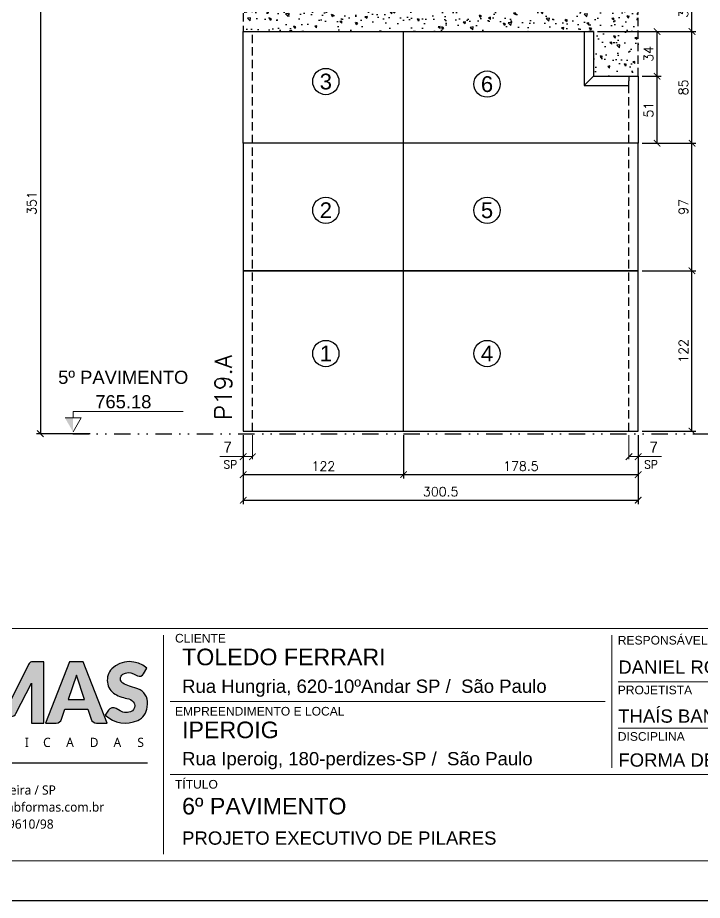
# Model space of a CAD drawing. Extents: x -23436 to 4767, y -4131 to 9755.
# Drawn here: x -18757 to -18236, y 1782 to 2454 of the extents above; entities that cross this region are included whole.
import ezdxf
from ezdxf.enums import TextEntityAlignment as Align

# ---------------------------------------------------------------- set-up
doc = ezdxf.new("R2010")
doc.units = 0
doc.header["$PDMODE"] = 2
doc.header["$PDSIZE"] = 10
doc.linetypes.add('DIVIDE2', pattern=[0.625, 0.25, -0.125, 0, -0.125, 0, -0.125])
doc.linetypes.add('HIDDEN', pattern=[9.525, 6.35, -3.175])
doc.layers.get('0').update_dxf_attribs({"lineweight": 13})
doc.layers.get('Defpoints').update_dxf_attribs({"lineweight": 13})
for name, color, linetype in [('Concreto', 250, 'HIDDEN'), ('Cota', 4, 'Continuous'), ('MB Logo', 254, 'Continuous'), ('Nível', 160, 'Continuous'), ('Painéis', 30, 'Continuous'), ('Romaneio', 10, 'Continuous'), ('Sarr 7x7', 104, 'Continuous'), ('Sarrafo de Pressão', 42, 'HIDDEN'), ('Texto Nível', 251, 'Continuous')]:
    doc.layers.add(name, color=color, linetype=linetype)
for name, color, linetype, lineweight in [('FOLHA MB', 7, 'Continuous', 13), ('Sarr 2.2x7', 40, 'Continuous', 9), ('Texto Seção', 7, 'Continuous', 15)]:
    doc.layers.add(name, color=color, linetype=linetype, lineweight=lineweight)
doc.layers.add('Laje_Perimetro', color=7, linetype='Continuous', plot=False)
doc.styles.add('ARIAL', font='arial.ttf', dxfattribs={"oblique": 15, "height": 25})
doc.styles.add('MB_C01', font='arial.ttf', dxfattribs={"height": 1.3})
doc.styles.add('MB_C02', font='arial.ttf', dxfattribs={"height": 2})
doc.styles.add('MB_C03', font='arial.ttf', dxfattribs={"height": 2.5})
doc.styles.add('MtXpl_Lucida_Sans_Un', font='l_10646.ttf')
doc.styles.add('REGUA-120', font='ROMANS.shx', dxfattribs={"height": 15})
doc.styles.add('ROMANS', font='romans.shx')
doc.styles.add('ROMAS860', font='ROMAS860.SHX')
doc.dimstyles.new('Cota Paínel', dxfattribs={"dimtxt": 7, "dimasz": 5, "dimexe": 3, "dimexo": 3, "dimgap": 3, "dimtad": 1, "dimdec": 1, "dimzin": 12, "dimdsep": 46, "dimtxsty": 'ROMANS', "dimblk": 'ARCHTICK', "dimcen": 0, "dimclrd": 4, "dimclre": 4, "dimclrt": 1, "dimadec": 1, "dimazin": 3, "dimtfac": 1, "dimtdec": 1, "dimtmove": 0, "dimatfit": 3, "dimldrblk": 'OBLIQUE', "dimfxl": 0, "dimtolj": 1, "dimtzin": 12, "dimarcsym": 0})
doc.dimstyles.new('cotas', dxfattribs={"dimtxt": 8.5, "dimasz": 5, "dimexe": 2, "dimexo": 3, "dimgap": 3, "dimtad": 1, "dimdec": 1, "dimzin": 9, "dimdsep": 46, "dimtxsty": 'ROMAS860', "dimblk": 'ARCHTICK', "dimcen": 0, "dimclrd": 4, "dimclre": 4, "dimclrt": 1, "dimadec": 0, "dimazin": 2, "dimtfac": 1, "dimtdec": 1, "dimtix": 1, "dimtmove": 0, "dimatfit": 2, "dimldrblk": 'OBLIQUE', "dimfxl": 0, "dimtolj": 1, "dimtzin": 0, "dimlwd": 13, "dimlwe": 13, "dimarcsym": 0})
doc.dimstyles.new('PAINEL', dxfattribs={"dimtxt": 7, "dimasz": 5, "dimexe": 3, "dimexo": 3, "dimgap": 3, "dimtad": 1, "dimdec": 1, "dimzin": 12, "dimdsep": 46, "dimtxsty": 'ROMANS', "dimblk": 'ARCHTICK', "dimcen": 0, "dimclrd": 4, "dimclre": 4, "dimclrt": 1, "dimadec": 1, "dimazin": 3, "dimtfac": 1, "dimtdec": 1, "dimtmove": 0, "dimatfit": 3, "dimldrblk": 'OBLIQUE', "dimfxl": 0, "dimtolj": 1, "dimtzin": 12, "dimarcsym": 0})

# ---------------------------------------------------------------- blocks, each defined once
blk = doc.blocks.new('MB-NOVO')
at = {"layer": 'MB Logo', "linetype": 'Continuous'}
h = blk.add_hatch(color=256, dxfattribs=at)
h.dxf.hatch_style = 1
h.set_gradient(color1=(242, 132, 69), color2=(247, 180, 141), rotation=90, tint=1)
h.paths.add_polyline_path([(-18529.58, 10980.84), (-18475.71, 10980.84, 0.706757), (-18468.67, 11008.01, 0.681802), (-18476.71, 11034.89), (-18529.36, 11034.89, 0.243712), (-18530.18, 11034.46), (-18551.72, 11003.93), (-18573.27, 11034.46, 0.243712), (-18574.09, 11034.89), (-18586.52, 11034.89), (-18586.52, 10980.84), (-18573.87, 10980.84), (-18573.87, 11012.87), (-18551.72, 10981.49), (-18529.58, 11012.87)])
h.paths.add_polyline_path([(-18516.75, 11014.08), (-18516.75, 11021.99), (-18477.79, 11021.99, -0.414214), (-18475.79, 11019.99), (-18475.79, 11016.08, -0.414214), (-18477.79, 11014.08)], flags=16)
h.paths.add_polyline_path([(-18516.75, 11001.39), (-18476.79, 11001.39, -0.414214), (-18474.79, 10999.39), (-18474.79, 10995.48, -0.414214), (-18476.79, 10993.48), (-18516.75, 10993.48)], flags=16)
at = {"layer": 'MB Logo', "true_color": 0x262626}
h = blk.add_hatch(color=250, dxfattribs=at)
h.dxf.hatch_style = 1
h.paths.add_polyline_path([(-18537.31, 11033.31, 0.60809), (-18538.12, 11034.89), (-18565.32, 11034.89, 0.60809), (-18566.14, 11033.31), (-18552.54, 11014.04, 0.518202), (-18550.91, 11014.04)])
h = blk.add_hatch(color=250, dxfattribs=at)
h.dxf.hatch_style = 1
h.paths.add_polyline_path([(-18456.17, 11011.29), (-18456.17, 11024.65), (-18434.21, 11024.65), (-18434.21, 11034.89), (-18476.71, 11034.89, -0.681802), (-18468.67, 11008.01, -0.706757), (-18475.71, 10980.84), (-18456.17, 10980.84), (-18456.17, 11001.45), (-18437.83, 11001.45), (-18437.83, 11011.29)])
h = blk.add_hatch(color=250, dxfattribs=at)
h.dxf.hatch_style = 1
h.paths.add_polyline_path([(-18435.91, 11007.86, 1), (-18381.87, 11007.86, 1)])
edge = h.paths.add_edge_path(flags=16)
edge.add_ellipse((-18408.97, 11007.68), major_axis=(0, 16.84), ratio=0.916255, start_angle=0, end_angle=360)
h = blk.add_hatch(color=250, dxfattribs=at)
h.dxf.hatch_style = 1
h.paths.add_polyline_path([(-18356.97, 11034.89), (-18380.17, 11034.89), (-18380.17, 10980.84), (-18367.64, 10980.84), (-18367.64, 11000.71), (-18363.41, 11000.71, -0.195765), (-18360.9, 10998.88), (-18351.79, 10983.24, 0.261385), (-18347.52, 10980.84), (-18336.38, 10980.84), (-18347.47, 10999, 0.082429), (-18349.61, 11001.48), (-18351.9, 11003.39, 0.81838)])
h.paths.add_polyline_path([(-18360.76, 11009), (-18367.64, 11009), (-18367.64, 11024.98), (-18360.76, 11024.98, -0.92578)], flags=16)
h = blk.add_hatch(color=250, dxfattribs=at)
h.dxf.hatch_style = 1
h.paths.add_polyline_path([(-18286.65, 11015.9), (-18286.65, 10980.84), (-18275.77, 10980.84), (-18275.77, 11034.89), (-18286.65, 11034.89, 0.216647), (-18289.44, 11032.44), (-18305.46, 10999.84), (-18321.61, 11032.7, 0.199908), (-18324.27, 11034.89), (-18335.15, 11034.89), (-18335.15, 10980.84), (-18324.27, 10980.84), (-18324.27, 11015.9), (-18310.42, 10989.3, 0.279644), (-18305.98, 10986.61, 0.340986), (-18300.5, 10989.3)])
h = blk.add_hatch(color=250, dxfattribs=at)
h.dxf.hatch_style = 1
h.paths.add_polyline_path([(-18274.36, 10980.84), (-18264.98, 10980.84, 0.322517), (-18260.24, 10984.26), (-18257.32, 10993), (-18237.21, 10993), (-18234.29, 10984.26, 0.322517), (-18229.55, 10980.84), (-18220.26, 10980.84), (-18241.25, 11034.89), (-18253.37, 11034.89)])
h.paths.add_polyline_path([(-18254.42, 11001.64), (-18247.26, 11023.04), (-18240.11, 11001.64)], flags=16)
h = blk.add_hatch(color=250, dxfattribs=at)
h.dxf.hatch_style = 1
h.paths.add_polyline_path([(-18206.02, 11024.02, -0.247671), (-18196.88, 11024.32), (-18193.53, 11022.53, 0.40799), (-18188.16, 11024.11), (-18185.37, 11029.08, 0.392837), (-18216.16, 11028.69, 0.467779), (-18213.26, 11006.32, 0.077523), (-18201.17, 11002.12, -0.214206), (-18196.11, 10997.94, -0.284295), (-18198.17, 10991.44, -0.26924), (-18208.78, 10991.57), (-18212.21, 10993.65, 0.407727), (-18219.02, 10992.06), (-18221.79, 10987.71, 0.296878), (-18193.23, 10983.12, 0.272251), (-18184.86, 10995.28), (-18184.65, 10997.88, 0.348906), (-18193.71, 11011.21), (-18200.42, 11013.47, -0.045018), (-18205.76, 11015.68, -0.618284)])
at = {"layer": 'MB Logo', "linetype": 'Continuous'}
blk.add_line((-18586.52, 10945.86), (-18184.78, 10945.86), dxfattribs=at)
at = {"layer": 'MB Logo', "color": 23, "linetype": 'Continuous', "true_color": 0xf28445}
for points in [[(-18573.27, 11034.46, 0.243712), (-18574.09, 11034.89), (-18586.52, 11034.89), (-18586.52, 10980.84), (-18573.87, 10980.84), (-18573.87, 11012.87), (-18551.72, 10981.49), (-18529.58, 11012.87), (-18529.58, 10980.84), (-18475.71, 10980.84, 0.706757), (-18468.67, 11008.01, 0.681802), (-18476.71, 11034.89), (-18529.36, 11034.89, 0.243712), (-18530.18, 11034.46), (-18551.72, 11003.93)], [(-18516.75, 11021.99), (-18477.79, 11021.99, -0.414214), (-18475.79, 11019.99), (-18475.79, 11016.08, -0.414214), (-18477.79, 11014.08), (-18516.75, 11014.08)], [(-18516.75, 11001.39), (-18476.79, 11001.39, -0.414214), (-18474.79, 10999.39), (-18474.79, 10995.48, -0.414214), (-18476.79, 10993.48), (-18516.75, 10993.48)]]:
    blk.add_lwpolyline(points, format="xyb", close=True, dxfattribs=at)
at = {"layer": 'MB Logo', "color": 250, "true_color": 0x262626}
for points in [[(-18537.31, 11033.31, 0.60809), (-18538.12, 11034.89), (-18565.32, 11034.89, 0.60809), (-18566.14, 11033.31), (-18552.54, 11014.04, 0.518202), (-18550.91, 11014.04)], [(-18437.83, 11011.29), (-18456.17, 11011.29), (-18456.17, 11024.65), (-18434.21, 11024.65), (-18434.21, 11034.89), (-18476.71, 11034.89, -0.681802), (-18468.67, 11008.01, -0.706757), (-18475.71, 10980.84), (-18456.17, 10980.84), (-18456.17, 11001.45), (-18437.83, 11001.45)], [(-18347.52, 10980.84), (-18336.38, 10980.84), (-18347.47, 10999, 0.082429), (-18349.61, 11001.48), (-18351.9, 11003.39, 0.81838), (-18356.97, 11034.89), (-18380.17, 11034.89), (-18380.17, 10980.84), (-18367.64, 10980.84), (-18367.64, 11000.71), (-18363.41, 11000.71, -0.209789), (-18360.79, 10998.69), (-18351.79, 10983.24, 0.261385)], [(-18286.65, 11015.9), (-18286.65, 10980.84), (-18275.77, 10980.84), (-18275.77, 11034.89), (-18286.65, 11034.89, 0.216647), (-18289.44, 11032.44), (-18305.46, 10999.84), (-18321.48, 11032.44, 0.216647), (-18324.27, 11034.89), (-18335.15, 11034.89), (-18335.15, 10980.84), (-18324.27, 10980.84), (-18324.27, 11015.9), (-18310.42, 10989.3, 0.279644), (-18305.98, 10986.61), (-18304.93, 10986.61, 0.279644), (-18300.5, 10989.3)], [(-18264.98, 10980.84, 0.322517), (-18260.24, 10984.26), (-18257.32, 10993), (-18237.21, 10993), (-18234.29, 10984.26, 0.322517), (-18229.55, 10980.84), (-18220.26, 10980.84), (-18241.25, 11034.89), (-18253.37, 11034.89), (-18274.36, 10980.84)], [(-18206.24, 11015.94, -0.549626), (-18206.37, 11023.82, -0.258723), (-18196.88, 11024.32), (-18193.53, 11022.53, 0.40799), (-18188.16, 11024.11), (-18185.37, 11029.08, 0.392837), (-18216.16, 11028.69, 0.467779), (-18213.26, 11006.32, 0.077523), (-18201.17, 11002.12, -0.203897), (-18196.26, 10998.22), (-18196.08, 10997.79, -0.267611), (-18197.99, 10991.6), (-18198.45, 10991.29, -0.261145), (-18208.78, 10991.57), (-18212.21, 10993.65, 0.407727), (-18219.02, 10992.06), (-18221.79, 10987.71, 0.296878), (-18193.23, 10983.12, 0.265963), (-18184.89, 10994.94), (-18184.67, 10997.65, 0.340466), (-18193.12, 11011.01), (-18200.42, 11013.47, -0.049298)], [(-18367.64, 11009), (-18360.76, 11009, 0.92578), (-18360.76, 11024.98), (-18367.64, 11024.98)]]:
    blk.add_lwpolyline(points, format="xyb", close=True, dxfattribs=at)
blk.add_lwpolyline([(-18247.26, 11023.04), (-18254.42, 11001.64), (-18240.11, 11001.64)], close=True, dxfattribs=at)
at = {"layer": 'MB Logo', "color": 250, "true_color": 0x262626, "style": 'MtXpl_Lucida_Sans_Un'}
for s, height, p in [('F', 8.12, (-18586.78, 10959.76)), ('O', 8.12, (-18567.45, 10959.76)), ('R', 8.12, (-18545.63, 10959.76)), ('M', 8.12, (-18525.4, 10959.76)), ('A', 8.12, (-18502.51, 10959.76)), ('S', 8.12, (-18481.92, 10959.76)), ('P', 8.12, (-18447.27, 10959.76)), ('R', 8.12, (-18427.76, 10959.76)), ('É', 8.12, (-18407.52, 10959.76)), ('F', 8.12, (-18371.38, 10959.76)), ('A', 8.12, (-18353.29, 10959.76)), ('B', 8.12, (-18332.1, 10959.76)), ('R', 8.12, (-18312.21, 10959.76)), ('I', 8.12, (-18292.68, 10959.76)), ('C', 8.12, (-18276.61, 10959.76)), ('A', 8.12, (-18256.26, 10959.76)), ('D', 8.12, (-18235.54, 10959.76)), ('A', 8.12, (-18214.57, 10959.76)), ('S', 8.12, (-18193.6, 10959.76)), ('-', 8.12, (-18389.56, 10959.76)), ('DIREITOS AUTORAIS PROTEGIDOS PELA LEI Nº 9610/98', 8.1225, (-18540.43, 10887.84))]:
    blk.add_text(s, height=height, dxfattribs=at).set_placement(p)
at = {"layer": 'MB Logo', "style": 'MtXpl_Lucida_Sans_Un'}
for s, p in [('Rua José Santa Rosa, 1300 - Jd Nova Limeira - Limeira / SP', (-18549.2, 10917.84)), ('(19) 3440-2240 - email:projetos@mbformas.com.br - www.mbformas.com.br', (-18601.47, 10902.84))]:
    blk.add_text(s, height=8.1225, dxfattribs=at).set_placement(p)
blk = doc.blocks.new('A$C169d8357')
at = {"layer": 'FOLHA MB', "color": 1}
for p, q in [((1109.82, 356.72), (70, 356.72)), ((445.65, 351.67), (445.65, 184.99)), ((786.55, 351.67), (786.55, 250.65)), ((938.09, 316.32), (791.61, 316.32)), ((781.5, 301.16), (450.7, 301.16)), ((938.09, 280.96), (791.61, 280.96)), ((938.09, 245.6), (450.7, 245.6))]:
    blk.add_line(p, q, dxfattribs=at)
for points in [[(0, 1199.94), (0, 149.94), (1485.02, 149.94), (1485.02, 1199.94)], [(70, 1169.94), (70, 179.94), (1455.02, 179.94), (1455.02, 1169.94)]]:
    blk.add_lwpolyline(points, close=True, dxfattribs=at)
at = {"layer": 'MB Logo', "xscale": 0.8642040370897565, "yscale": 0.8642040370897565, "zscale": 0.8642040370897565}
blk.add_blockref('MB-NOVO', (16148.65, -9204.85), dxfattribs=at)
at = {"layer": 'FOLHA MB', "color": 6}
for s, height, style, p in [('CLIENTE', 6.566, 'MB_C01', (454.33, 346.12)), ('RESPONSÁVEL TÉCNICO', 6.5663, 'MB_C01', (791.21, 344.6)), ('Rua Hungria, 620-10ºAndar SP /  São Paulo', 10.102, 'MB_C02', (459.73, 307.83)), ('PROJETISTA', 6.566, 'MB_C01', (791.21, 306.72)), ('EMPREENDIMENTO E LOCAL', 6.5663, 'MB_C01', (454.33, 290.56)), ('DISCIPLINA', 6.566, 'MB_C01', (791.21, 271.36)), ('Rua Iperoig, 180-perdizes-SP /  São Paulo', 10.102, 'MB_C02', (459.73, 252.69)), ('TÍTULO', 6.566, 'MB_C01', (454.33, 234.99)), ('PROJETO EXECUTIVO DE PILARES', 10.102, 'MB_C02', (459.73, 192.28))]:
    blk.add_text(s, height=height, dxfattribs=dict(at, style=style)).set_placement(p)
at = {"layer": 'FOLHA MB', "color": 5}
for s, height, style, p in [('TOLEDO FERRARI', 12.6276, 'MB_C03', (459.73, 328.83)), ('DANIEL RODRIGUES', 10.102, 'MB_C02', (791.61, 322.38)), ('THAÍS BANDEIRA', 10.102, 'MB_C02', (791.51, 285.11)), ('IPEROIG', 12.628, 'MB_C03', (459.73, 273.34)), ('FORMA DE MADEIRA', 10.102, 'MB_C02', (791.61, 251.66)), ('6º PAVIMENTO', 12.6276, 'MB_C03', (459.73, 215.3))]:
    blk.add_text(s, height=height, dxfattribs=dict(at, style=style)).set_placement(p)
blk = doc.blocks.new('_ArchTick')
at = {"color": 0, "linetype": 'ByBlock', "const_width": 0.15}
blk.add_lwpolyline([(-0.5, -0.5), (0.5, 0.5)], dxfattribs=at)
blk = doc.blocks.new('*D394')
at = {"layer": 'Cota', "color": 4, "lineweight": -2, "transparency": 16777216}
for p, q in [((-18585.17, 2136.35), (-18585.17, 2103.18)), ((-18463.17, 2136.35), (-18463.17, 2103.18)), ((-18585.17, 2106.18), (-18463.17, 2106.18))]:
    blk.add_line(p, q, dxfattribs=at)
at = {"layer": 'Defpoints', "color": 0, "transparency": 16777216}
for p in [(-18585.17, 2139.35), (-18463.17, 2139.35), (-18463.17, 2106.18)]:
    blk.add_point(p, dxfattribs=at)
at = {"layer": 'Cota', "color": 4, "lineweight": -2, "transparency": 16777216, "xscale": 5, "yscale": 5, "zscale": 5, "rotation": 180}
blk.add_blockref('_ArchTick', (-18585.17, 2106.18), dxfattribs=at)
at = {"layer": 'Cota', "color": 4, "lineweight": -2, "transparency": 16777216, "xscale": 5, "yscale": 5, "zscale": 5}
blk.add_blockref('_ArchTick', (-18463.17, 2106.18), dxfattribs=at)
at = {"layer": 'Cota', "color": 1, "transparency": 16777216, "insert": (-18524.17, 2112.68), "char_height": 7, "attachment_point": 5, "style": 'ROMANS'}
blk.add_mtext('\\A1;122', dxfattribs=at)
blk = doc.blocks.new('_OBLIQUE')
at = {"color": 0, "linetype": 'ByBlock', "lineweight": -2}
for p, q in [((0, 0), (-1, 0)), ((-0.5, -0.5), (0.5, 0.5))]:
    blk.add_line(p, q, dxfattribs=at)
blk = doc.blocks.new('*D395')
at = {"layer": 'Cota', "color": 4, "lineweight": -2, "transparency": 16777216}
for p, q in [((-18463.17, 2136.35), (-18463.17, 2103.18)), ((-18284.67, 2136.35), (-18284.67, 2103.18)), ((-18463.17, 2106.18), (-18284.67, 2106.18))]:
    blk.add_line(p, q, dxfattribs=at)
at = {"layer": 'Defpoints', "color": 0, "transparency": 16777216}
for p in [(-18463.17, 2139.35), (-18284.67, 2139.35), (-18284.67, 2106.18)]:
    blk.add_point(p, dxfattribs=at)
at = {"layer": 'Cota', "color": 4, "lineweight": -2, "transparency": 16777216, "xscale": 5, "yscale": 5, "zscale": 5, "rotation": 180}
blk.add_blockref('_ArchTick', (-18463.17, 2106.18), dxfattribs=at)
at = {"layer": 'Cota', "color": 4, "lineweight": -2, "transparency": 16777216, "xscale": 5, "yscale": 5, "zscale": 5}
blk.add_blockref('_ArchTick', (-18284.67, 2106.18), dxfattribs=at)
at = {"layer": 'Cota', "color": 1, "transparency": 16777216, "insert": (-18373.92, 2112.68), "char_height": 7, "attachment_point": 5, "style": 'ROMANS'}
blk.add_mtext('\\A1;178.5', dxfattribs=at)
blk = doc.blocks.new('*D396')
at = {"layer": 'Cota', "color": 4, "lineweight": -2, "transparency": 16777216}
for p, q in [((-18585.17, 2136.35), (-18585.17, 2083.78)), ((-18284.67, 2136.35), (-18284.67, 2083.78)), ((-18585.17, 2086.78), (-18284.67, 2086.78))]:
    blk.add_line(p, q, dxfattribs=at)
at = {"layer": 'Defpoints', "color": 0, "transparency": 16777216}
for p in [(-18585.17, 2139.35), (-18284.67, 2139.35), (-18284.67, 2086.78)]:
    blk.add_point(p, dxfattribs=at)
at = {"layer": 'Cota', "color": 4, "lineweight": -2, "transparency": 16777216, "xscale": 5, "yscale": 5, "zscale": 5, "rotation": 180}
blk.add_blockref('_ArchTick', (-18585.17, 2086.78), dxfattribs=at)
at = {"layer": 'Cota', "color": 4, "lineweight": -2, "transparency": 16777216, "xscale": 5, "yscale": 5, "zscale": 5}
blk.add_blockref('_ArchTick', (-18284.67, 2086.78), dxfattribs=at)
at = {"layer": 'Cota', "color": 1, "transparency": 16777216, "insert": (-18434.92, 2093.28), "char_height": 7, "attachment_point": 5, "style": 'ROMANS'}
blk.add_mtext('\\A1;300.5', dxfattribs=at)
blk = doc.blocks.new('*D397')
at = {"layer": 'Cota', "color": 4, "lineweight": 13, "transparency": 16777216}
for p, q in [((-18291.67, 2136.35), (-18291.67, 2117.87)), ((-18284.67, 2136.35), (-18284.67, 2117.87)), ((-18291.67, 2119.87), (-18284.67, 2119.87)), ((-18284.67, 2119.87), (-18267, 2119.87))]:
    blk.add_line(p, q, dxfattribs=at)
at = {"layer": 'Defpoints', "color": 0, "transparency": 16777216}
for p in [(-18291.67, 2139.35), (-18284.67, 2139.35), (-18284.67, 2119.87)]:
    blk.add_point(p, dxfattribs=at)
at = {"layer": 'Cota', "color": 4, "lineweight": 13, "transparency": 16777216, "xscale": 5, "yscale": 5, "zscale": 5, "rotation": 180}
blk.add_blockref('_ArchTick', (-18291.67, 2119.87), dxfattribs=at)
at = {"layer": 'Cota', "color": 4, "lineweight": 13, "transparency": 16777216, "xscale": 5, "yscale": 5, "zscale": 5}
blk.add_blockref('_ArchTick', (-18284.67, 2119.87), dxfattribs=at)
at = {"layer": 'Cota', "color": 1, "transparency": 16777216, "insert": (-18272.84, 2127.12), "char_height": 8.5, "attachment_point": 5, "style": 'ROMAS860'}
blk.add_mtext('\\A1;7', dxfattribs=at)
blk = doc.blocks.new('*D398')
at = {"layer": 'Cota', "color": 4, "lineweight": 13, "transparency": 16777216}
for p, q in [((-18585.17, 2136.35), (-18585.17, 2117.87)), ((-18578.17, 2136.35), (-18578.17, 2117.87)), ((-18585.17, 2119.87), (-18602.84, 2119.87)), ((-18578.17, 2119.87), (-18585.17, 2119.87))]:
    blk.add_line(p, q, dxfattribs=at)
at = {"layer": 'Defpoints', "color": 0, "transparency": 16777216}
for p in [(-18585.17, 2139.35), (-18578.17, 2139.35), (-18585.17, 2119.87)]:
    blk.add_point(p, dxfattribs=at)
at = {"layer": 'Cota', "color": 4, "lineweight": 13, "transparency": 16777216, "xscale": 5, "yscale": 5, "zscale": 5, "rotation": 180}
blk.add_blockref('_ArchTick', (-18585.17, 2119.87), dxfattribs=at)
at = {"layer": 'Cota', "color": 4, "lineweight": 13, "transparency": 16777216, "xscale": 5, "yscale": 5, "zscale": 5}
blk.add_blockref('_ArchTick', (-18578.17, 2119.87), dxfattribs=at)
at = {"layer": 'Cota', "color": 1, "transparency": 16777216, "insert": (-18597, 2127.12), "char_height": 8.5, "attachment_point": 5, "style": 'ROMAS860'}
blk.add_mtext('\\A1;7', dxfattribs=at)
blk = doc.blocks.new('*D399')
at = {"layer": 'Cota', "color": 4, "lineweight": -2, "transparency": 16777216}
for p, q in [((-18281.67, 2261.35), (-18240.73, 2261.35)), ((-18243.73, 2139.35), (-18243.73, 2261.35)), ((-18281.67, 2139.35), (-18240.73, 2139.35))]:
    blk.add_line(p, q, dxfattribs=at)
at = {"layer": 'Defpoints', "color": 0, "transparency": 16777216}
for p in [(-18284.67, 2261.35), (-18243.73, 2261.35), (-18284.67, 2139.35)]:
    blk.add_point(p, dxfattribs=at)
at = {"layer": 'Cota', "color": 4, "lineweight": -2, "transparency": 16777216, "xscale": 5, "yscale": 5, "zscale": 5}
for p, rotation in [((-18243.73, 2261.35), 90), ((-18243.73, 2139.35), 270)]:
    blk.add_blockref('_ArchTick', p, dxfattribs=dict(at, rotation=rotation))
at = {"layer": 'Cota', "color": 1, "transparency": 16777216, "insert": (-18250.23, 2200.35), "char_height": 7, "attachment_point": 5, "rotation": 90, "style": 'ROMANS'}
blk.add_mtext('\\A1;122', dxfattribs=at)
blk = doc.blocks.new('*D400')
at = {"layer": 'Cota', "color": 4, "lineweight": -2, "transparency": 16777216}
for p, q in [((-18281.67, 2358.35), (-18240.73, 2358.35)), ((-18243.73, 2261.35), (-18243.73, 2358.35)), ((-18281.67, 2261.35), (-18240.73, 2261.35))]:
    blk.add_line(p, q, dxfattribs=at)
at = {"layer": 'Defpoints', "color": 0, "transparency": 16777216}
for p in [(-18284.67, 2358.35), (-18243.73, 2358.35), (-18284.67, 2261.35)]:
    blk.add_point(p, dxfattribs=at)
at = {"layer": 'Cota', "color": 4, "lineweight": -2, "transparency": 16777216, "xscale": 5, "yscale": 5, "zscale": 5}
for p, rotation in [((-18243.73, 2358.35), 90), ((-18243.73, 2261.35), 270)]:
    blk.add_blockref('_ArchTick', p, dxfattribs=dict(at, rotation=rotation))
at = {"layer": 'Cota', "color": 1, "transparency": 16777216, "insert": (-18250.23, 2309.85), "char_height": 7, "attachment_point": 5, "rotation": 90, "style": 'ROMANS'}
blk.add_mtext('\\A1;97', dxfattribs=at)
blk = doc.blocks.new('*D401')
at = {"layer": 'Cota', "color": 4, "lineweight": -2, "transparency": 16777216}
for p, q in [((-18699.78, 2488.35), (-18742.5, 2488.35)), ((-18739.5, 2488.35), (-18739.5, 2137.35)), ((-18701.6, 2137.35), (-18742.5, 2137.35))]:
    blk.add_line(p, q, dxfattribs=at)
at = {"layer": 'Defpoints', "color": 0, "transparency": 16777216}
for p in [(-18696.78, 2488.35), (-18739.5, 2137.35), (-18698.6, 2137.35)]:
    blk.add_point(p, dxfattribs=at)
at = {"layer": 'Cota', "color": 4, "lineweight": -2, "transparency": 16777216, "xscale": 5, "yscale": 5, "zscale": 5}
for p, rotation in [((-18739.5, 2488.35), 90), ((-18739.5, 2137.35), 270)]:
    blk.add_blockref('_ArchTick', p, dxfattribs=dict(at, rotation=rotation))
at = {"layer": 'Cota', "color": 1, "transparency": 16777216, "insert": (-18746, 2312.85), "char_height": 7, "attachment_point": 5, "rotation": 90, "style": 'ROMANS'}
blk.add_mtext('\\A1;351', dxfattribs=at)
blk = doc.blocks.new('*D405')
at = {"layer": 'Cota', "color": 4, "lineweight": -2, "transparency": 16777216}
for p, q in [((-18315.67, 2443.35), (-18240.73, 2443.35)), ((-18243.73, 2358.35), (-18243.73, 2443.35)), ((-18281.67, 2358.35), (-18240.73, 2358.35))]:
    blk.add_line(p, q, dxfattribs=at)
at = {"layer": 'Defpoints', "color": 0, "transparency": 16777216}
for p in [(-18318.67, 2443.35), (-18243.73, 2443.35), (-18284.67, 2358.35)]:
    blk.add_point(p, dxfattribs=at)
at = {"layer": 'Cota', "color": 4, "lineweight": -2, "transparency": 16777216, "xscale": 5, "yscale": 5, "zscale": 5}
for p, rotation in [((-18243.73, 2443.35), 90), ((-18243.73, 2358.35), 270)]:
    blk.add_blockref('_ArchTick', p, dxfattribs=dict(at, rotation=rotation))
at = {"layer": 'Cota', "color": 1, "transparency": 16777216, "insert": (-18250.23, 2400.85), "char_height": 7, "attachment_point": 5, "rotation": 90, "style": 'ROMANS'}
blk.add_mtext('\\A1;85', dxfattribs=at)
blk = doc.blocks.new('*D406')
at = {"layer": 'Cota', "color": 4, "lineweight": -2, "transparency": 16777216}
for p, q in [((-18281.67, 2409.35), (-18267.25, 2409.35)), ((-18270.25, 2358.35), (-18270.25, 2409.35)), ((-18281.67, 2358.35), (-18267.25, 2358.35))]:
    blk.add_line(p, q, dxfattribs=at)
at = {"layer": 'Defpoints', "color": 0, "transparency": 16777216}
for p in [(-18284.67, 2409.35), (-18270.25, 2409.35), (-18284.67, 2358.35)]:
    blk.add_point(p, dxfattribs=at)
at = {"layer": 'Cota', "color": 4, "lineweight": -2, "transparency": 16777216, "xscale": 5, "yscale": 5, "zscale": 5}
for p, rotation in [((-18270.25, 2409.35), 90), ((-18270.25, 2358.35), 270)]:
    blk.add_blockref('_ArchTick', p, dxfattribs=dict(at, rotation=rotation))
at = {"layer": 'Cota', "color": 1, "transparency": 16777216, "insert": (-18276.75, 2383.85), "char_height": 7, "attachment_point": 5, "rotation": 90, "style": 'ROMANS'}
blk.add_mtext('\\A1;51', dxfattribs=at)
blk = doc.blocks.new('*D408')
at = {"layer": 'Cota', "color": 4, "lineweight": -2, "transparency": 16777216}
for p, q in [((-18315.67, 2476.35), (-18240.73, 2476.35)), ((-18243.73, 2443.35), (-18243.73, 2476.35)), ((-18315.67, 2443.35), (-18240.73, 2443.35))]:
    blk.add_line(p, q, dxfattribs=at)
at = {"layer": 'Defpoints', "color": 0, "transparency": 16777216}
for p in [(-18318.67, 2476.35), (-18243.73, 2476.35), (-18318.67, 2443.35)]:
    blk.add_point(p, dxfattribs=at)
at = {"layer": 'Cota', "color": 4, "lineweight": -2, "transparency": 16777216, "xscale": 5, "yscale": 5, "zscale": 5}
for p, rotation in [((-18243.73, 2476.35), 90), ((-18243.73, 2443.35), 270)]:
    blk.add_blockref('_ArchTick', p, dxfattribs=dict(at, rotation=rotation))
at = {"layer": 'Cota', "color": 1, "transparency": 16777216, "insert": (-18250.23, 2459.85), "char_height": 7, "attachment_point": 5, "rotation": 90, "style": 'ROMANS'}
blk.add_mtext('\\A1;33', dxfattribs=at)
blk = doc.blocks.new('*D1830')
at = {"layer": 'Defpoints', "color": 0, "transparency": 16777216}
for p in [(-18318.67, 2443.35), (-18270.25, 2443.35), (-18284.67, 2409.35)]:
    blk.add_point(p, dxfattribs=at)
at = {"layer": 'Texto Nível', "color": 4, "lineweight": -2, "transparency": 16777216}
for p, q in [((-18315.67, 2443.35), (-18267.25, 2443.35)), ((-18270.25, 2409.35), (-18270.25, 2443.35)), ((-18281.67, 2409.35), (-18267.25, 2409.35))]:
    blk.add_line(p, q, dxfattribs=at)
at = {"layer": 'Texto Nível', "color": 4, "lineweight": -2, "transparency": 16777216, "xscale": 5, "yscale": 5, "zscale": 5}
for p, rotation in [((-18270.25, 2443.35), 90), ((-18270.25, 2409.35), 270)]:
    blk.add_blockref('_ArchTick', p, dxfattribs=dict(at, rotation=rotation))
at = {"layer": 'Texto Nível', "color": 1, "transparency": 16777216, "insert": (-18276.75, 2426.35), "char_height": 7, "attachment_point": 5, "rotation": 90, "style": 'ROMANS'}
blk.add_mtext('\\A1;34', dxfattribs=at)

msp = doc.modelspace()

# ---------------------------------------------------------------- hatches: boundary and pattern name
at = {"layer": 'Concreto'}
h = msp.add_hatch(dxfattribs=at)
h.set_pattern_fill('AR-CONC', color=256, scale=0.1, angle=90)
h.set_pattern_definition([(140, (1539.007, 0), (1.593909, 18.218467), [1.905, -20.955]), (85, (1539.007, 0), (-19.105685, -3.524342), [1.524, -16.764058]), (190.45144, (1539.14, 1.518), (-17.511775, 14.694125), [1.619001, -17.809024]), (136.1842, (1533.927, 0), (4.204233, 27.107904), [2.8575, -31.4325]), (186.63556, (1534.278, 2.26), (-24.742612, 23.740413), [2.428502, -26.71356]), (81.18415, (1533.927, 0), (-24.742612, 23.740413), [2.285997, -25.145973]), (111, (1535.197, 2.54), (10.22652, 15.161439), [1.905, -20.955]), (56, (1535.197, 2.54), (-18.418797, 6.180203), [1.524, -16.764]), (161.451445, (1536.05, 3.803), (-8.192277, 21.341642), [1.619001, -17.808994]), (127.5, (1539.007, 0), (-8.4555039, 0.3088603), [0, -16.5608, 0, -17.018, 0, -16.8275]), (97.5, (1539.007, 0), (-10.0180575, 6.6819663), [0, -9.7028, 0, -16.1798, 0, -6.4135]), (57.5, (1539.007, -5.664), (0.5728744, 13.5590595), [0, -6.35, 0, -19.812, 0, -26.289]), (47.5, (1539.007, -8.204), (-2.542649, 14.812918), [0, -8.255, 0, -13.1572, 0, -18.669])])
h.paths.add_polyline_path([(-18318.67, 2443.348), (-18318.67, 2409.348), (-18284.67, 2409.348), (-18284.67, 2488.348), (-18318.67, 2488.348), (-18318.67, 2476.348), (-18585.17, 2476.348), (-18585.17, 2443.348)])
at = {"layer": 'Sarr 2.2x7'}
h = msp.add_hatch(color=0, dxfattribs=at)
h.dxf.hatch_style = 1
h.paths.add_polyline_path([(-18714.593, 2149.334), (-18720.761, 2149.334), (-18714.593, 2138.65)])

# ---------------------------------------------------------------- linework, layer by layer
at = {"color": 0}
for p in [(-18720.761, 2149.334), (-18714.593, 2138.65)]:
    msp.add_line(p, (-18708.425, 2149.334), dxfattribs=at)
msp.add_lwpolyline([(-18714.593, 2149.334), (-18714.593, 2154.344), (-18630.855, 2154.344)], dxfattribs=at)
at = {"layer": 'Concreto'}
msp.add_lwpolyline([(-18318.67, 2443.348), (-18318.67, 2409.348), (-18284.67, 2409.348), (-18284.67, 2488.348), (-18318.67, 2488.348), (-18318.67, 2476.348), (-18585.17, 2476.348), (-18585.17, 2443.348)], close=True, dxfattribs=at)
at = {"layer": 'Laje_Perimetro'}
msp.add_lwpolyline([(-17606.377, 2832.259), (-19091.397, 2832.259), (-19091.397, 1782.259), (-17606.377, 1782.259)], close=True, dxfattribs=at)
at = {"layer": 'Nível', "linetype": 'DIVIDE2', "ltscale": 50}
msp.add_line((-18714.922, 2137.348), (-17651.18, 2137.348), dxfattribs=at)
at = {"layer": 'Painéis', "color": 32, "true_color": 0xcd6928}
msp.add_line((-18463.17, 2139.348), (-18463.17, 2443.348), dxfattribs=at)
for points in [[(-18585.17, 2358.348), (-18585.17, 2443.348), (-18318.67, 2443.348), (-18318.67, 2409.348), (-18284.67, 2409.348), (-18284.67, 2358.348)], [(-18585.17, 2261.348), (-18284.67, 2261.348), (-18284.67, 2358.348), (-18585.17, 2358.348)], [(-18585.17, 2139.348), (-18284.67, 2139.348), (-18284.67, 2261.348), (-18585.17, 2261.348)]]:
    msp.add_lwpolyline(points, close=True, dxfattribs=at)
at = {"layer": 'Romaneio'}
for centre in [(-18522.303, 2405.323), (-18399.677, 2403.357), (-18522.303, 2307.38), (-18399.677, 2307.38), (-18522.303, 2198.353), (-18399.677, 2198.353)]:
    msp.add_circle(centre, 10, dxfattribs=at)
at = {"layer": 'Sarr 7x7', "color": 50}
for p, q in [((-18325.67, 2443.348), (-18322.17, 2443.348)), ((-18325.67, 2443.348), (-18325.67, 2402.348)), ((-18318.67, 2443.348), (-18322.17, 2443.348)), ((-18318.67, 2443.348), (-18318.67, 2409.348)), ((-18325.67, 2402.348), (-18322.17, 2405.848)), ((-18318.67, 2409.348), (-18322.17, 2405.848)), ((-18318.67, 2409.348), (-18291.67, 2409.348)), ((-18291.67, 2409.348), (-18291.67, 2405.848)), ((-18291.67, 2402.348), (-18291.67, 2405.848)), ((-18325.67, 2402.348), (-18291.67, 2402.348))]:
    msp.add_line(p, q, dxfattribs=at)
at = {"layer": 'Sarrafo de Pressão'}
for p, q in [((-18578.17, 2139.348), (-18578.17, 2443.348)), ((-18291.67, 2139.348), (-18291.67, 2402.348))]:
    msp.add_line(p, q, dxfattribs=at)

# ---------------------------------------------------------------- block references
at = {"layer": 'MB Logo'}
msp.add_blockref('A$C169d8357', (-19091.397, 1632.321), dxfattribs=at)

# ---------------------------------------------------------------- texts
at = {"layer": 'Romaneio', "color": 0, "style": 'ARIAL'}
for s, p in [('3', (-18522.303, 2405.323)), ('6', (-18399.677, 2403.357)), ('2', (-18522.303, 2307.38)), ('5', (-18399.677, 2307.38)), ('1', (-18522.303, 2198.353)), ('4', (-18399.677, 2198.353))]:
    msp.add_text(s, height=12, dxfattribs=at).set_placement(p, align=Align.MIDDLE_CENTER)
at = {"layer": 'Texto Nível', "style": 'ARIAL'}
for s, p in [('5º PAVIMENTO', (-18626.968, 2175.272)), ('765.18', (-18655.03, 2156.681))]:
    msp.add_text(s, height=10, dxfattribs=at).set_placement(p, align=Align.RIGHT)
at = {"layer": 'Texto Seção', "insert": (-18593.847, 2147.587), "char_height": 13, "width": 285.32988, "attachment_point": 7, "rotation": 90, "style": 'REGUA-120'}
msp.add_mtext('P19.A', dxfattribs=at)
at = {"layer": 'Texto Seção', "char_height": 6, "style": 'ROMANS'}
for insert, attachment_point in [((-18589.705, 2110.92), 9), ((-18280.135, 2110.92), 7)]:
    msp.add_mtext('SP', dxfattribs=dict(at, insert=insert, attachment_point=attachment_point))

# ---------------------------------------------------------------- dimensions: what is measured, and where the dimension line sits
at = {"layer": 'Cota'}
for base, p1, p2, picture, middle in [((-18739.502, 2137.348), (-18696.779, 2488.348), (-18698.6, 2137.348), '*D401', (-18746.002, 2312.848)), ((-18243.732, 2476.348), (-18318.67, 2443.348), (-18318.67, 2476.348), '*D408', (-18250.232, 2459.848)), ((-18243.732, 2443.348), (-18284.67, 2358.348), (-18318.67, 2443.348), '*D405', (-18250.232, 2400.848)), ((-18270.253, 2409.348), (-18284.67, 2358.348), (-18284.67, 2409.348), '*D406', (-18276.753, 2383.848)), ((-18243.732, 2358.348), (-18284.67, 2261.348), (-18284.67, 2358.348), '*D400', (-18250.232, 2309.848)), ((-18243.732, 2261.348), (-18284.67, 2139.348), (-18284.67, 2261.348), '*D399', (-18250.232, 2200.348))]:
    dim = msp.add_linear_dim(base=base, p1=p1, p2=p2, angle=90, dimstyle='PAINEL', override={"dimarcsym": 2}, dxfattribs=at)
    dim.commit()
    dim.dimension.update_dxf_attribs({"geometry": picture, "text_midpoint": middle})
dim = msp.add_linear_dim(base=(-18585.17, 2119.87), p1=(-18578.17, 2139.348), p2=(-18585.17, 2139.348), dimstyle='cotas', dxfattribs=at)
dim.commit()
dim.dimension.update_dxf_attribs({"geometry": '*D398', "text_midpoint": (-18597.003, 2119.87), "dimtype": 160})
for base, p1, p2, picture, middle in [((-18463.17, 2106.184), (-18585.17, 2139.348), (-18463.17, 2139.348), '*D394', (-18524.17, 2112.684)), ((-18284.67, 2086.778), (-18585.17, 2139.348), (-18284.67, 2139.348), '*D396', (-18434.92, 2093.278)), ((-18284.67, 2106.184), (-18463.17, 2139.348), (-18284.67, 2139.348), '*D395', (-18373.92, 2112.684))]:
    dim = msp.add_linear_dim(base=base, p1=p1, p2=p2, dimstyle='PAINEL', override={"dimarcsym": 2}, dxfattribs=at)
    dim.commit()
    dim.dimension.update_dxf_attribs({"geometry": picture, "text_midpoint": middle})
dim = msp.add_linear_dim(base=(-18284.67, 2119.87), p1=(-18291.67, 2139.348), p2=(-18284.67, 2139.348), angle=180, dimstyle='cotas', dxfattribs=at)
dim.commit()
dim.dimension.update_dxf_attribs({"geometry": '*D397', "text_midpoint": (-18272.837, 2119.87), "dimtype": 160})
at = {"layer": 'Texto Nível'}
dim = msp.add_linear_dim(base=(-18270.253, 2443.348), p1=(-18284.67, 2409.348), p2=(-18318.67, 2443.348), angle=90, dimstyle='Cota Paínel', dxfattribs=at)
dim.commit()
dim.dimension.update_dxf_attribs({"geometry": '*D1830', "text_midpoint": (-18276.753, 2426.348)})

doc.saveas('drawing.dxf')
